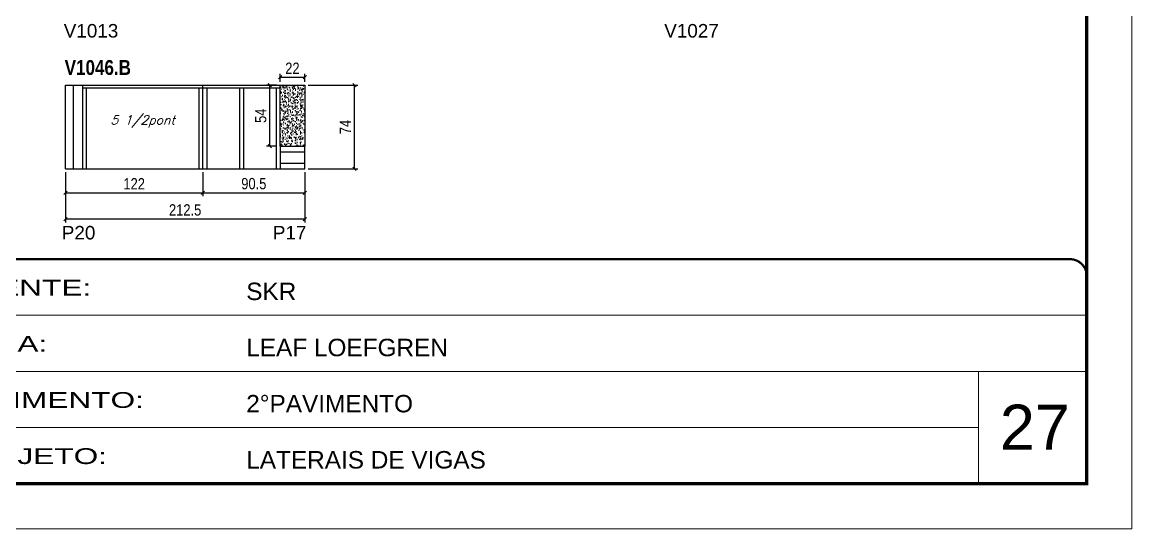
# Model space of a CAD drawing. Extents: x 3309 to 9563, y -2522 to 14608.
# Drawn here: x 6993 to 7978, y 6666 to 7116 of the extents above; entities that cross this region are included whole.
import ezdxf

# ---------------------------------------------------------------- set-up
doc = ezdxf.new("R2010")
doc.units = 0
doc.linetypes.add('CONTINUO', pattern=[0])
doc.linetypes.add('DASHED', pattern=[0.75, 0.5, -0.25])
for name, color, linetype in [('5', 5, 'Continuous'), ('COTA', 241, 'Continuous'), ('NOMENCLATURA', 7, 'Continuous'), ('Painéis', 200, 'Continuous'), ('SARR_2.2x7', 40, 'Continuous'), ('SARR_3.5x7', 81, 'Continuous'), ('texto', 7, 'Continuous')]:
    doc.layers.add(name, color=color, linetype=linetype)
for name, color, linetype, lineweight in [('CARIMBO', 255, 'Continuous', 9), ('Folhas', 255, 'Continuous', 9), ('SARRAFO DE PRESSAO', 251, 'DASHED', 9)]:
    doc.layers.add(name, color=color, linetype=linetype, lineweight=lineweight)
doc.styles.add('ARIAL', font='arial.ttf')
doc.styles.add('COTA TECNICA', font='techl___.ttf', dxfattribs={"height": 10})
doc.styles.add('Romans', font='romans.shx')
doc.styles.get("Standard").update_dxf_attribs({"font": 'arial.ttf'})
doc.styles.add('TECNICA', font='techb___.ttf', dxfattribs={"height": 10})
doc.styles.add('Tecnologia', font='')
doc.styles.get('Tecnologia').set_extended_font_data('Forgotten Futurist')
doc.dimstyles.new('PAINEL', dxfattribs={"dimtxt": 10, "dimasz": 3, "dimexe": 3, "dimexo": 3, "dimgap": 3, "dimtad": 1, "dimdec": 1, "dimzin": 12, "dimdsep": 46, "dimtxsty": 'COTA TECNICA', "dimblk1": 'OBLIQUE', "dimblk2": 'OBLIQUE', "dimsah": 1, "dimcen": 0.9, "dimclrd": 4, "dimclre": 4, "dimclrt": 240, "dimadec": 1, "dimazin": 3, "dimtfac": 1, "dimtdec": 1, "dimtmove": 0, "dimatfit": 3, "dimfxl": 1, "dimtolj": 1, "dimtzin": 12, "dimarcsym": 0})

# ---------------------------------------------------------------- blocks, each defined once
blk = doc.blocks.new('9999999999')
at = {"color": 30, "linetype": 'CONTINUO'}
for p, q in [((98564.56, 34379.64), (99583.98, 34379.64)), ((98564.56, 34329.83), (99487.98, 34329.83)), ((99583.98, 34329.83), (99487.98, 34329.83)), ((99487.98, 34329.83), (99487.98, 34230.21)), ((98564.56, 34280.02), (99487.98, 34280.02))]:
    blk.add_line(p, q, dxfattribs=at)
at = {"color": 30, "linetype": 'CONTINUO', "const_width": 2}
blk.add_lwpolyline([(99583.98, 34230.21), (99583.98, 34414.45, 0.414214), (99568.98, 34429.45), (98228.98, 34429.45, 0.414214), (98213.98, 34414.45), (98213.98, 34245.21, 0.414214), (98228.98, 34230.21), (99583.98, 34230.21)], format="xyb", dxfattribs=at)
at = {"layer": 'Folhas'}
blk.add_lwpolyline([(98138.98, 34190.21), (99623.98, 34190.21), (99623.98, 35240.21), (98138.98, 35240.21)], close=True, dxfattribs=at)
at = {"layer": 'Folhas', "color": 30, "const_width": 3}
blk.add_lwpolyline([(98213.98, 34230.21), (99583.98, 34230.21), (99583.98, 35200.21), (98213.98, 35200.21)], close=True, dxfattribs=at)
at = {"color": 7, "linetype": 'Continuous', "ltscale": 5, "style": 'ARIAL'}
for s, height, p in [('SKR', 15.483, (98837.68, 34393.13)), ('LEAF LOEFGREN', 15.4829, (98837.68, 34343.32)), ('2°PAVIMENTO', 15.4829, (98837.68, 34293.51)), ('LATERAIS DE VIGAS', 15.4829, (98837.68, 34243.7))]:
    blk.add_text(s, height=height, dxfattribs=at).set_placement(p)
at = {"layer": 'Folhas', "color": 7, "style": 'Tecnologia', "width": 1.5}
for s, p in [('CLIENTE:', (98573.65, 34397.17)), ('OBRA:', (98573.65, 34347.31)), ('PAVIMENTO:', (98573.65, 34297.5)), ('PROJETO:', (98573.65, 34247.69))]:
    blk.add_text(s, height=14, dxfattribs=at).set_placement(p)
blk = doc.blocks.new('_Oblique')
at = {"color": 0, "linetype": 'ByBlock', "lineweight": -2}
blk.add_line((-0.5, -0.5), (0.5, 0.5), dxfattribs=at)
blk = doc.blocks.new('*D954')
at = {"layer": 'COTA', "color": 4, "lineweight": -2, "transparency": 16777216}
for p, q in [((7031.06, 6982.91), (7031.06, 6938.16)), ((7243.56, 6982.91), (7243.56, 6938.16)), ((7243.56, 6941.16), (7031.06, 6941.16))]:
    blk.add_line(p, q, dxfattribs=at)
at = {"layer": 'Defpoints', "color": 0, "transparency": 16777216}
for p in [(7031.06, 6985.91), (7243.56, 6985.91), (7031.06, 6941.16)]:
    blk.add_point(p, dxfattribs=at)
at = {"layer": 'COTA', "color": 4, "lineweight": -2, "transparency": 16777216, "xscale": 3, "yscale": 3, "zscale": 3, "rotation": 180}
blk.add_blockref('_Oblique', (7031.06, 6941.16), dxfattribs=at)
at = {"layer": 'COTA', "color": 4, "lineweight": -2, "transparency": 16777216, "xscale": 3, "yscale": 3, "zscale": 3}
blk.add_blockref('_Oblique', (7243.56, 6941.16), dxfattribs=at)
at = {"layer": 'COTA', "color": 240, "transparency": 16777216, "insert": (7137.31, 6949.26), "char_height": 10, "attachment_point": 5, "style": 'COTA TECNICA'}
blk.add_mtext('\\A1;212.5', dxfattribs=at)
blk = doc.blocks.new('*D953')
at = {"layer": 'COTA', "color": 4, "lineweight": -2, "transparency": 16777216}
for p, q in [((7221.56, 7062.91), (7221.56, 7070.01)), ((7221.56, 7067.01), (7243.56, 7067.01)), ((7243.56, 7062.91), (7243.56, 7070.01))]:
    blk.add_line(p, q, dxfattribs=at)
at = {"layer": 'Defpoints', "color": 0, "transparency": 16777216}
for p in [(7243.56, 7067.01), (7221.56, 7059.91), (7243.56, 7059.91)]:
    blk.add_point(p, dxfattribs=at)
at = {"layer": 'COTA', "color": 4, "lineweight": -2, "transparency": 16777216, "xscale": 3, "yscale": 3, "zscale": 3, "rotation": 180}
blk.add_blockref('_Oblique', (7221.56, 7067.01), dxfattribs=at)
at = {"layer": 'COTA', "color": 4, "lineweight": -2, "transparency": 16777216, "xscale": 3, "yscale": 3, "zscale": 3}
blk.add_blockref('_Oblique', (7243.56, 7067.01), dxfattribs=at)
at = {"layer": 'COTA', "color": 240, "transparency": 16777216, "insert": (7232.56, 7075.01), "char_height": 10, "attachment_point": 5, "style": 'COTA TECNICA'}
blk.add_mtext('\\A1;22', dxfattribs=at)
blk = doc.blocks.new('*D955')
at = {"layer": 'COTA', "color": 4, "lineweight": -2, "transparency": 16777216}
for p, q in [((7218.56, 7059.91), (7209.56, 7059.91)), ((7212.56, 7005.91), (7212.56, 7059.91)), ((7218.56, 7005.91), (7209.56, 7005.91))]:
    blk.add_line(p, q, dxfattribs=at)
at = {"layer": 'Defpoints', "color": 0, "transparency": 16777216}
for p in [(7212.56, 7059.91), (7221.56, 7059.91), (7221.56, 7005.91)]:
    blk.add_point(p, dxfattribs=at)
at = {"layer": 'COTA', "color": 4, "lineweight": -2, "transparency": 16777216, "xscale": 3, "yscale": 3, "zscale": 3}
for p, rotation in [((7212.56, 7059.91), 90), ((7212.56, 7005.91), 270)]:
    blk.add_blockref('_Oblique', p, dxfattribs=dict(at, rotation=rotation))
at = {"layer": 'COTA', "color": 240, "transparency": 16777216, "insert": (7204.45, 7032.91), "char_height": 10, "attachment_point": 5, "rotation": 90, "style": 'COTA TECNICA'}
blk.add_mtext('\\A1;54', dxfattribs=at)
blk = doc.blocks.new('*D956')
at = {"layer": 'COTA', "color": 4, "lineweight": -2, "transparency": 16777216}
for p, q in [((7246.56, 7059.91), (7290.57, 7059.91)), ((7287.57, 6985.91), (7287.57, 7059.91)), ((7246.56, 6985.91), (7290.57, 6985.91))]:
    blk.add_line(p, q, dxfattribs=at)
at = {"layer": 'Defpoints', "color": 0, "transparency": 16777216}
for p in [(7243.56, 7059.91), (7287.57, 7059.91), (7243.56, 6985.91)]:
    blk.add_point(p, dxfattribs=at)
at = {"layer": 'COTA', "color": 4, "lineweight": -2, "transparency": 16777216, "xscale": 3, "yscale": 3, "zscale": 3}
for p, rotation in [((7287.57, 7059.91), 90), ((7287.57, 6985.91), 270)]:
    blk.add_blockref('_Oblique', p, dxfattribs=dict(at, rotation=rotation))
at = {"layer": 'COTA', "color": 240, "transparency": 16777216, "insert": (7279.5, 7022.91), "char_height": 10, "attachment_point": 5, "rotation": 90, "style": 'COTA TECNICA'}
blk.add_mtext('\\A1;74', dxfattribs=at)
blk = doc.blocks.new('*D957')
at = {"layer": 'COTA', "color": 4, "lineweight": -2, "transparency": 16777216}
for p, q in [((7031.06, 6982.91), (7031.06, 6961.47)), ((7153.06, 6982.91), (7153.06, 6961.47)), ((7031.06, 6964.47), (7153.06, 6964.47))]:
    blk.add_line(p, q, dxfattribs=at)
at = {"layer": 'Defpoints', "color": 0, "transparency": 16777216}
for p in [(7031.06, 6985.91), (7153.06, 6985.91), (7153.06, 6964.47)]:
    blk.add_point(p, dxfattribs=at)
at = {"layer": 'COTA', "color": 4, "lineweight": -2, "transparency": 16777216, "xscale": 3, "yscale": 3, "zscale": 3, "rotation": 180}
blk.add_blockref('_Oblique', (7031.06, 6964.47), dxfattribs=at)
at = {"layer": 'COTA', "color": 4, "lineweight": -2, "transparency": 16777216, "xscale": 3, "yscale": 3, "zscale": 3}
blk.add_blockref('_Oblique', (7153.06, 6964.47), dxfattribs=at)
at = {"layer": 'COTA', "color": 240, "transparency": 16777216, "insert": (7092.06, 6972.53), "char_height": 10, "attachment_point": 5, "style": 'COTA TECNICA'}
blk.add_mtext('\\A1;122', dxfattribs=at)
blk = doc.blocks.new('*D958')
at = {"layer": 'COTA', "color": 4, "lineweight": -2, "transparency": 16777216}
for p, q in [((7153.06, 6982.91), (7153.06, 6961.47)), ((7243.56, 6982.91), (7243.56, 6961.47)), ((7153.06, 6964.47), (7243.56, 6964.47))]:
    blk.add_line(p, q, dxfattribs=at)
at = {"layer": 'Defpoints', "color": 0, "transparency": 16777216}
for p in [(7153.06, 6985.91), (7243.56, 6985.91), (7243.56, 6964.47)]:
    blk.add_point(p, dxfattribs=at)
at = {"layer": 'COTA', "color": 4, "lineweight": -2, "transparency": 16777216, "xscale": 3, "yscale": 3, "zscale": 3, "rotation": 180}
blk.add_blockref('_Oblique', (7153.06, 6964.47), dxfattribs=at)
at = {"layer": 'COTA', "color": 4, "lineweight": -2, "transparency": 16777216, "xscale": 3, "yscale": 3, "zscale": 3}
blk.add_blockref('_Oblique', (7243.56, 6964.47), dxfattribs=at)
at = {"layer": 'COTA', "color": 240, "transparency": 16777216, "insert": (7198.31, 6972.61), "char_height": 10, "attachment_point": 5, "style": 'COTA TECNICA'}
blk.add_mtext('\\A1;90.5', dxfattribs=at)

msp = doc.modelspace()

# ---------------------------------------------------------------- hatches: boundary and pattern name
at = {"layer": 'COTA'}
h = msp.add_hatch(dxfattribs=at)
h.set_pattern_fill('AR-CONC', color=256, scale=0.03)
h.set_pattern_definition([(50, (0, -1134.6833), (5.46554, -0.4781726), [0.5715, -6.2865]), (355, (0, -1134.6833), (-1.0573026, 5.7317054), [0.4572, -5.0292175]), (100.451445, (0.4555, -1134.723), (4.4082374, 5.2535326), [0.4857003, -5.3427073]), (46.1842, (0, -1133.159), (8.1323712, -1.26127), [0.85725, -9.42975]), (96.63556, (0.678, -1133.2644), (7.122124, 7.422784), [0.728551, -8.014068]), (351.18415, (0, -1133.159), (7.122124, 7.422784), [0.685799, -7.543792]), (21, (0.762, -1133.5403), (4.5484317, -3.067956), [0.5715, -6.2865]), (326, (0.762, -1133.5403), (1.8540609, 5.525639), [0.4572, -5.0292]), (71.451445, (1.141, -1133.796), (6.4024926, 2.457683), [0.4857003, -5.342698]), (37.5, (0, -1134.6833), (0.0926581, 2.53665117), [0, -4.96824, 0, -5.1054, 0, -5.04825]), (7.5, (0, -1134.6833), (2.0045899, 3.00541724), [0, -2.91084, 0, -4.85394, 0, -1.92405]), (327.5, (-1.6993, -1134.6833), (4.06771786, -0.17186232), [0, -1.905, 0, -5.9436, 0, -7.8867]), (317.5, (-2.4613, -1134.6833), (4.4438754, 0.7627947), [0, -2.4765, 0, -3.94716, 0, -5.6007])])
h.paths.add_polyline_path([(7243.56, 7059.91), (7221.56, 7059.91), (7221.56, 7005.91), (7243.56, 7005.91)])

# ---------------------------------------------------------------- linework, layer by layer
for p, q in [((7189.11, 7057.71), (7189.11, 6985.91)), ((7221.56, 7059.91), (7243.56, 7059.91)), ((7243.56, 7059.91), (7243.56, 7005.91)), ((7221.56, 7005.91), (7221.56, 6985.91))]:
    msp.add_line(p, q, dxfattribs=at)
at = {"layer": 'Painéis', "linetype": 'ByBlock'}
for p, q in [((7031.06, 7059.91), (7221.56, 7059.91)), ((7031.06, 6985.91), (7031.06, 7059.91)), ((7153.06, 6985.91), (7153.06, 7059.91)), ((7221.56, 7005.91), (7221.56, 7059.91)), ((7221.56, 7005.91), (7243.56, 7005.91)), ((7243.56, 6985.91), (7243.56, 7005.91)), ((7031.06, 6985.91), (7243.56, 6985.91))]:
    msp.add_line(p, q, dxfattribs=at)
at = {"layer": 'SARR_2.2x7', "linetype": 'Continuous'}
for p, q in [((7038.06, 6985.91), (7038.06, 7059.91)), ((7046.06, 7057.71), (7153.06, 7057.71)), ((7153.06, 7057.71), (7221.56, 7057.71)), ((7221.56, 7000.91), (7243.56, 7000.91)), ((7221.56, 6990.91), (7243.56, 6990.91))]:
    msp.add_line(p, q, dxfattribs=at)
at = {"layer": 'SARR_3.5x7'}
for p, q in [((7046.06, 7059.91), (7046.06, 6985.91)), ((7049.56, 7057.71), (7049.56, 6985.91)), ((7149.56, 7057.71), (7149.56, 6985.91)), ((7156.56, 7057.71), (7156.56, 6985.91)), ((7185.61, 7057.71), (7185.61, 6985.91)), ((7218.06, 7057.71), (7218.06, 6985.91))]:
    msp.add_line(p, q, dxfattribs=at)

# ---------------------------------------------------------------- block references
at = {"layer": 'SARRAFO DE PRESSAO', "color": 6, "linetype": 'ByBlock'}
msp.add_blockref('9999999999', (-91646.11, -27523.8), dxfattribs=at)

# ---------------------------------------------------------------- texts
at = {"layer": '5', "linetype": 'Continuous'}
for s, p in [('V1013', (7029.51, 7102.29)), ('V1027', (7562.7, 7102.29)), ('P20', (7027.78, 6923.14)), ('P17', (7215.17, 6923.14))]:
    msp.add_text(s, height=12, rotation=359.99996, dxfattribs=at).set_placement(p)
at = {"layer": 'CARIMBO', "style": 'ARIAL'}
msp.add_text('27', height=40, dxfattribs=at).set_placement((7860.73, 6736.55))
at = {"layer": 'NOMENCLATURA', "style": 'TECNICA'}
msp.add_text('V1046.B', height=13.2, dxfattribs=at).set_placement((7030.35, 7069.09))
at = {"layer": 'texto', "color": 2, "insert": (7099.56, 7027.91), "char_height": 8, "attachment_point": 5, "style": 'Romans'}
msp.add_mtext('{\\Q19;\\C256;5 1/2pont}', dxfattribs=at)

# ---------------------------------------------------------------- dimensions: what is measured, and where the dimension line sits
at = {"layer": 'COTA'}
for base, p1, p2, picture, middle in [((7243.56, 7067.01), (7221.56, 7059.91), (7243.56, 7059.91), '*D953', (7232.56, 7075.01)), ((7031.06, 6941.16), (7243.56, 6985.91), (7031.06, 6985.91), '*D954', (7137.31, 6949.26)), ((7153.06, 6964.47), (7031.06, 6985.91), (7153.06, 6985.91), '*D957', (7092.06, 6972.53))]:
    dim = msp.add_linear_dim(base=base, p1=p1, p2=p2, dimstyle='PAINEL', dxfattribs=at)
    dim.commit()
    dim.dimension.update_dxf_attribs({"geometry": picture, "text_midpoint": middle})
for base, p1, p2, picture, middle in [((7212.56, 7059.91), (7221.56, 7005.91), (7221.56, 7059.91), '*D955', (7204.45, 7032.91)), ((7287.57, 7059.91), (7243.56, 6985.91), (7243.56, 7059.91), '*D956', (7279.5, 7022.91))]:
    dim = msp.add_linear_dim(base=base, p1=p1, p2=p2, angle=90, dimstyle='PAINEL', dxfattribs=at)
    dim.commit()
    dim.dimension.update_dxf_attribs({"geometry": picture, "text_midpoint": middle})
dim = msp.add_linear_dim(base=(7243.56, 6964.47), p1=(7153.06, 6985.91), p2=(7243.56, 6985.91), dimstyle='PAINEL', override={"dimtmove": 1}, dxfattribs=at)
dim.commit()
dim.dimension.update_dxf_attribs({"geometry": '*D958', "text_midpoint": (7198.31, 6972.61)})

doc.saveas('drawing.dxf')
